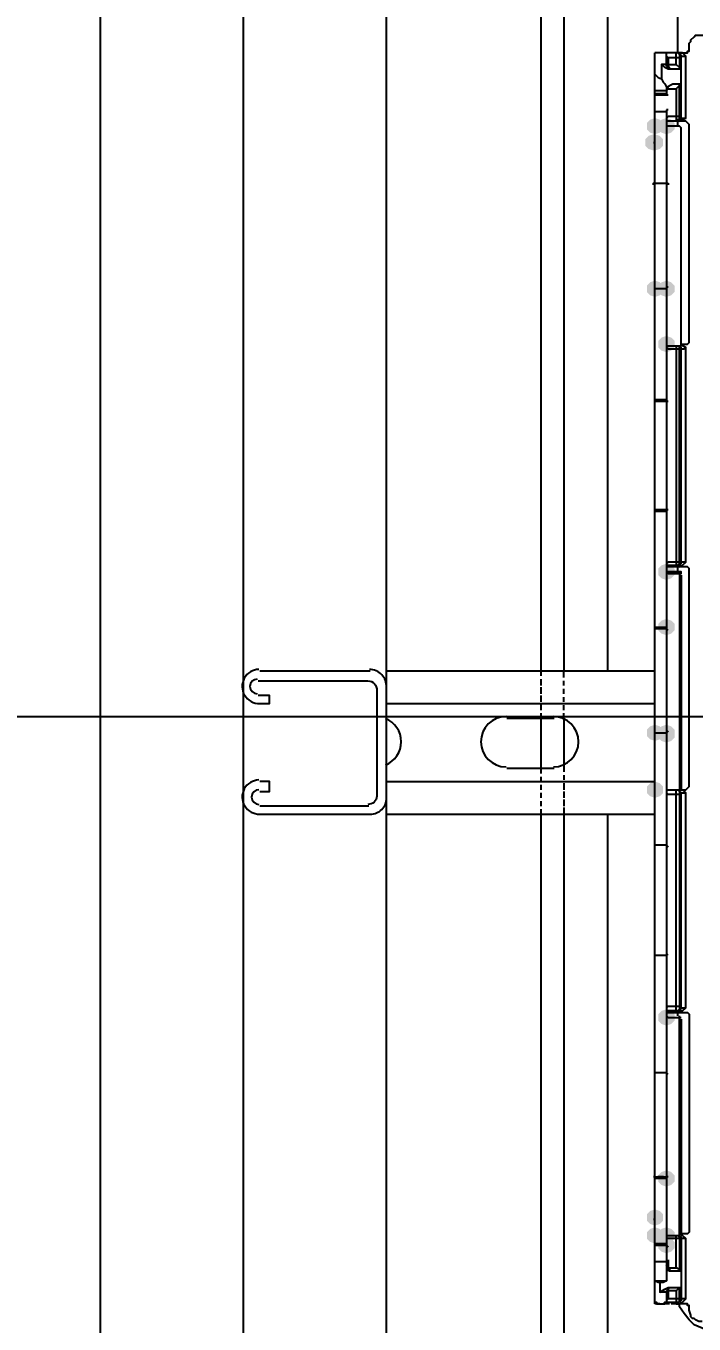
# Model space of a CAD drawing. Header units: feet. Extents: x -18 to 2540, y -48 to 1440.
# Drawn here: x 2075.68 to 2076.775, y 1384.544 to 1386.673 of the extents above; entities that cross this region are included whole.
import ezdxf
from ezdxf.enums import TextEntityAlignment as Align

# ---------------------------------------------------------------- set-up
doc = ezdxf.new("R2018")
doc.units = ezdxf.units.FT
doc.header["$MEASUREMENT"] = 0
for name, color, linetype in [('G-ANNO-TEXT', 1, 'Continuous'), ('PDF8_LP_OBJ-Hidden', 7, 'Continuous'), ('PDF8_LP_OBJ-Misc', 7, 'Continuous')]:
    doc.layers.add(name, color=color, linetype=linetype)
doc.styles.add('NEI-A', font='arial.ttf')

# ---------------------------------------------------------------- blocks, each defined once
blk = doc.blocks.new('DETAIL_TITLE')
at = {"style": 'NEI-A', "flags": 8}
blk.add_attdef('#', text='', height=0.25, dxfattribs=at).set_placement((0.5922, -0.5109), align=Align.MIDDLE_CENTER)
at = {"lineweight": 30, "flags": 104}
blk.add_attdef('DETAIL_TITLE', text='', height=0.25, dxfattribs=at).set_placement((0.9099, -0.52514), align=Align.BOTTOM_LEFT)
at = {"style": 'NEI-A'}
for tag, p in [('SCALE:', (0.93865, -0.73792)), ('1"_=_', (1.5474, -0.73792))]:
    blk.add_attdef(tag, text='', height=0.1094, dxfattribs=at).set_placement(p, align=Align.BOTTOM_LEFT)

msp = doc.modelspace()

# ---------------------------------------------------------------- hatches: boundary and pattern name
at = {"layer": 'PDF8_LP_OBJ-Misc', "transparency": 33554559}
for points in [[(2076.710894, 1386.521791), (2076.702893, 1386.519123), (2076.697558, 1386.513789), (2076.697558, 1386.503121), (2076.702893, 1386.497786), (2076.710894, 1386.495119), (2076.718896, 1386.497786), (2076.72423, 1386.503121), (2076.72423, 1386.513789), (2076.718896, 1386.519123)], [(2076.729564, 1386.521791), (2076.721563, 1386.519123), (2076.716228, 1386.513789), (2076.716228, 1386.503121), (2076.721563, 1386.497786), (2076.729564, 1386.495119), (2076.737566, 1386.497786), (2076.7429, 1386.503121), (2076.7429, 1386.513789), (2076.737566, 1386.519123)], [(2076.708227, 1386.495119), (2076.700225, 1386.492452), (2076.694891, 1386.487118), (2076.694891, 1386.476449), (2076.700225, 1386.471115), (2076.708227, 1386.468447), (2076.716228, 1386.471115), (2076.721563, 1386.476449), (2076.721563, 1386.487118), (2076.716228, 1386.492452)], [(2076.710894, 1386.495119), (2076.702893, 1386.492452), (2076.697558, 1386.487118), (2076.697558, 1386.476449), (2076.702893, 1386.471115), (2076.710894, 1386.468447), (2076.718896, 1386.471115), (2076.72423, 1386.476449), (2076.72423, 1386.487118), (2076.718896, 1386.492452)], [(2076.710894, 1386.255074), (2076.702893, 1386.252407), (2076.697558, 1386.247073), (2076.697558, 1386.236404), (2076.702893, 1386.23107), (2076.710894, 1386.228403), (2076.718896, 1386.23107), (2076.72423, 1386.236404), (2076.72423, 1386.247073), (2076.718896, 1386.252407)], [(2076.729564, 1386.255074), (2076.721563, 1386.252407), (2076.716228, 1386.247073), (2076.716228, 1386.236404), (2076.721563, 1386.23107), (2076.729564, 1386.228403), (2076.737566, 1386.23107), (2076.7429, 1386.236404), (2076.7429, 1386.247073), (2076.737566, 1386.252407)], [(2076.729564, 1386.164391), (2076.721563, 1386.161724), (2076.716228, 1386.156389), (2076.716228, 1386.145721), (2076.721563, 1386.140386), (2076.729564, 1386.137719), (2076.737566, 1386.140386), (2076.7429, 1386.145721), (2076.7429, 1386.156389), (2076.737566, 1386.161724)], [(2076.729564, 1385.790988), (2076.721563, 1385.788321), (2076.716228, 1385.782986), (2076.716228, 1385.772318), (2076.721563, 1385.766984), (2076.729564, 1385.764316), (2076.737566, 1385.766984), (2076.7429, 1385.772318), (2076.7429, 1385.782986), (2076.737566, 1385.788321)], [(2076.729564, 1385.700304), (2076.721563, 1385.697637), (2076.716228, 1385.692303), (2076.716228, 1385.681634), (2076.721563, 1385.6763), (2076.729564, 1385.673633), (2076.737566, 1385.6763), (2076.7429, 1385.681634), (2076.7429, 1385.692303), (2076.737566, 1385.697637)], [(2076.710894, 1385.526939), (2076.702893, 1385.524272), (2076.697558, 1385.518937), (2076.697558, 1385.508269), (2076.702893, 1385.502934), (2076.710894, 1385.500267), (2076.718896, 1385.502934), (2076.72423, 1385.508269), (2076.72423, 1385.518937), (2076.718896, 1385.524272)], [(2076.729564, 1385.526939), (2076.721563, 1385.524272), (2076.716228, 1385.518937), (2076.716228, 1385.508269), (2076.721563, 1385.502934), (2076.729564, 1385.500267), (2076.737566, 1385.502934), (2076.7429, 1385.508269), (2076.7429, 1385.518937), (2076.737566, 1385.524272)], [(2076.729564, 1385.524272), (2076.721563, 1385.521604), (2076.716228, 1385.51627), (2076.716228, 1385.505602), (2076.721563, 1385.500267), (2076.729564, 1385.4976), (2076.737566, 1385.500267), (2076.7429, 1385.505602), (2076.7429, 1385.51627), (2076.737566, 1385.521604)], [(2076.710894, 1385.433588), (2076.702893, 1385.430921), (2076.697558, 1385.425587), (2076.697558, 1385.414918), (2076.702893, 1385.409584), (2076.710894, 1385.406916), (2076.718896, 1385.409584), (2076.72423, 1385.414918), (2076.72423, 1385.425587), (2076.718896, 1385.430921)], [(2076.729564, 1385.060185), (2076.721563, 1385.057518), (2076.716228, 1385.052184), (2076.716228, 1385.041515), (2076.721563, 1385.036181), (2076.729564, 1385.033514), (2076.737566, 1385.036181), (2076.7429, 1385.041515), (2076.7429, 1385.052184), (2076.737566, 1385.057518)], [(2076.729564, 1384.796136), (2076.721563, 1384.793469), (2076.716228, 1384.788135), (2076.716228, 1384.777466), (2076.721563, 1384.772132), (2076.729564, 1384.769465), (2076.737566, 1384.772132), (2076.7429, 1384.777466), (2076.7429, 1384.788135), (2076.737566, 1384.793469)], [(2076.710894, 1384.732124), (2076.702893, 1384.729457), (2076.697558, 1384.724123), (2076.697558, 1384.713454), (2076.702893, 1384.70812), (2076.710894, 1384.705453), (2076.718896, 1384.70812), (2076.72423, 1384.713454), (2076.72423, 1384.724123), (2076.718896, 1384.729457)], [(2076.710894, 1384.702785), (2076.702893, 1384.700118), (2076.697558, 1384.694784), (2076.697558, 1384.684115), (2076.702893, 1384.678781), (2076.710894, 1384.676114), (2076.718896, 1384.678781), (2076.72423, 1384.684115), (2076.72423, 1384.694784), (2076.718896, 1384.700118)], [(2076.729564, 1384.702785), (2076.721563, 1384.700118), (2076.716228, 1384.694784), (2076.716228, 1384.684115), (2076.721563, 1384.678781), (2076.729564, 1384.676114), (2076.737566, 1384.678781), (2076.7429, 1384.684115), (2076.7429, 1384.694784), (2076.737566, 1384.700118)], [(2076.729564, 1384.686782), (2076.721563, 1384.684115), (2076.716228, 1384.678781), (2076.716228, 1384.668112), (2076.721563, 1384.662778), (2076.729564, 1384.660111), (2076.737566, 1384.662778), (2076.7429, 1384.668112), (2076.7429, 1384.678781), (2076.737566, 1384.684115)]]:
    msp.add_hatch(color=256, dxfattribs=at).paths.add_polyline_path(points)

# ---------------------------------------------------------------- linework, layer by layer
at = {"layer": 'PDF8_LP_OBJ-Hidden', "lineweight": 25}
for points in [[(2076.748234, 1386.628477), (2076.764237, 1386.628477), (2076.764237, 1386.631144), (2076.766905, 1386.631144), (2076.766905, 1386.64448), (2076.769572, 1386.647147), (2076.769572, 1386.649814), (2076.774906, 1386.655149), (2076.777573, 1386.657816), (2076.793576, 1386.657816)], [(2076.524193, 1385.606954), (2076.524193, 1385.614955)], [(2076.524193, 1385.590951), (2076.524193, 1385.601619)], [(2076.561533, 1385.604287), (2076.561533, 1385.614955)], [(2076.524193, 1385.577615), (2076.524193, 1385.588284)], [(2076.561533, 1385.590951), (2076.561533, 1385.598952)], [(2076.561533, 1385.577615), (2076.561533, 1385.585616)], [(2076.524193, 1385.564279), (2076.524193, 1385.574948)], [(2076.524193, 1385.550943), (2076.524193, 1385.561612)], [(2076.561533, 1385.564279), (2076.561533, 1385.572281)], [(2076.561533, 1385.550943), (2076.561533, 1385.558945)], [(2076.524193, 1385.537607), (2076.524193, 1385.545609)], [(2076.561533, 1385.53494), (2076.561533, 1385.545609)], [(2076.524193, 1385.446924), (2076.524193, 1385.454925)], [(2076.561533, 1385.46026), (2076.561533, 1385.449591)], [(2076.524193, 1385.433588), (2076.524193, 1385.44159)], [(2076.561533, 1385.444257), (2076.561533, 1385.436255)], [(2076.561533, 1385.430921), (2076.561533, 1385.420252)], [(2076.524193, 1385.420252), (2076.524193, 1385.428254)], [(2076.524193, 1385.406916), (2076.524193, 1385.414918)], [(2076.561533, 1385.417585), (2076.561533, 1385.406916)], [(2076.524193, 1385.393581), (2076.524193, 1385.401582)], [(2076.524193, 1385.380245), (2076.524193, 1385.388246)], [(2076.561533, 1385.404249), (2076.561533, 1385.393581)], [(2076.561533, 1385.390914), (2076.561533, 1385.380245)], [(2076.718896, 1384.577429), (2076.710894, 1384.577429)], [(2076.734899, 1384.577429), (2076.72423, 1384.577429)], [(2076.748234, 1384.577429), (2076.737566, 1384.577429)], [(2076.788242, 1384.54809), (2076.782908, 1384.54809), (2076.777573, 1384.550757), (2076.774906, 1384.553424), (2076.772239, 1384.553424), (2076.769572, 1384.556091), (2076.769572, 1384.558759), (2076.766905, 1384.56676), (2076.766905, 1384.574762), (2076.764237, 1384.574762), (2076.764237, 1384.577429), (2076.750902, 1384.577429)]]:
    msp.add_lwpolyline(points, dxfattribs=at)
at = {"layer": 'PDF8_LP_OBJ-Misc', "lineweight": 25}
for p, q in [((2076.710894, 1384.577429), (2076.710894, 1386.628477)), ((2076.756236, 1386.628477), (2076.710894, 1386.628477)), ((2076.750902, 1386.62581), (2076.750902, 1386.601806)), ((2076.732231, 1386.559131), (2076.710894, 1386.559131)), ((2076.745567, 1386.148388), (2076.745567, 1385.785654)), ((2076.756236, 1385.057518), (2076.729564, 1385.057518)), ((2076.750902, 1384.686782), (2076.750902, 1384.630772)), ((2076.750902, 1384.580096), (2076.750902, 1384.6041)), ((2076.745567, 1384.598766), (2076.745567, 1384.577429))]:
    msp.add_line(p, q, dxfattribs=at)
for points in [[(2076.036102, 1380.787323), (2076.036102, 1389.597779), (2075.801392, 1389.597779), (2075.801392, 1380.787323)], [(2076.561533, 1382.483706), (2076.561533, 1377.504112), (2076.270812, 1377.504112), (2076.270812, 1388.511494)], [(2076.524193, 1385.614955), (2076.524193, 1388.330127)], [(2076.561533, 1388.330127), (2076.561533, 1385.614955)], [(2076.633546, 1385.614955), (2076.633546, 1388.220774)], [(2076.748234, 1386.628477), (2076.748234, 1386.740498)], [(2078.639253, 1386.740498), (2078.639253, 1384.598766), (2078.633919, 1384.572094), (2078.617916, 1384.550757), (2078.609914, 1384.542756), (2078.596578, 1384.537421), (2078.58591, 1384.532087), (2076.79891, 1384.532087), (2076.788242, 1384.537421), (2076.774906, 1384.542756), (2076.766905, 1384.550757), (2076.758903, 1384.561426), (2076.750902, 1384.572094), (2076.750902, 1384.577429)], [(2076.734899, 1386.601806), (2076.734899, 1386.604473), (2076.732231, 1386.604473), (2076.729564, 1386.60714), (2076.729564, 1386.628477)], [(2076.732231, 1386.620476), (2076.729564, 1386.623143)], [(2076.732231, 1386.609807), (2076.745567, 1386.609807), (2076.745567, 1386.628477)], [(2076.748234, 1386.628477), (2076.750902, 1386.62581)], [(2076.750902, 1386.628477), (2076.753569, 1386.623143), (2076.750902, 1386.620476)], [(2076.750902, 1386.516456), (2076.756236, 1386.519123), (2076.76157, 1386.521791), (2076.76157, 1386.623143)], [(2076.753569, 1386.519123), (2076.753569, 1386.623143), (2076.76157, 1386.623143), (2076.756236, 1386.628477)], [(2076.729564, 1386.609807), (2076.721563, 1386.609807), (2076.721563, 1386.585803)], [(2076.753569, 1386.601806), (2076.732231, 1386.601806), (2076.726897, 1386.604473), (2076.721563, 1386.609807)], [(2076.732231, 1386.60714), (2076.729564, 1386.609807)], [(2076.732231, 1386.620476), (2076.732231, 1386.604473), (2076.734899, 1386.601806)], [(2076.750902, 1386.620476), (2076.732231, 1386.620476)], [(2076.750902, 1386.604473), (2076.745567, 1386.609807)], [(2076.710894, 1386.593804), (2076.713561, 1386.591137), (2076.716228, 1386.58847), (2076.721563, 1386.585803), (2076.72423, 1386.580468), (2076.726897, 1386.577801), (2076.729564, 1386.572467), (2076.729564, 1386.559131)], [(2076.710894, 1386.567132), (2076.729564, 1386.567132)], [(2076.710894, 1386.561798), (2076.729564, 1386.561798)], [(2076.729564, 1386.572467), (2076.740233, 1386.577801), (2076.753569, 1386.577801)], [(2076.729564, 1386.567132), (2076.732231, 1386.5698), (2076.745567, 1386.5698), (2076.750902, 1386.575134)], [(2076.732231, 1386.572467), (2076.729564, 1386.5698)], [(2076.745567, 1386.5698), (2076.745567, 1386.516456), (2076.748234, 1386.519123), (2076.753569, 1386.519123)], [(2076.750902, 1386.516456), (2076.750902, 1386.577801)], [(2076.729564, 1386.535126), (2076.729564, 1384.614769), (2076.72423, 1384.612102), (2076.716228, 1384.612102), (2076.710894, 1384.614769), (2076.729564, 1384.614769)], [(2076.710894, 1386.532459), (2076.729564, 1386.532459)], [(2076.732231, 1386.535126), (2076.729564, 1386.535126)], [(2076.750902, 1386.524458), (2076.732231, 1386.524458), (2076.729564, 1386.521791)], [(2076.750902, 1385.785654), (2076.756236, 1385.788321), (2076.76157, 1385.793655), (2076.76157, 1386.145721), (2076.756236, 1386.148388), (2076.753569, 1386.151055), (2076.764237, 1386.151055), (2076.766905, 1386.153722), (2076.766905, 1386.511122), (2076.764237, 1386.513789), (2076.76157, 1386.516456), (2076.729564, 1386.516456)], [(2076.748234, 1386.508455), (2076.748234, 1386.516456)], [(2076.750902, 1386.524458), (2076.753569, 1386.521791), (2076.76157, 1386.521791)], [(2076.729564, 1386.148388), (2076.753569, 1386.148388), (2076.753569, 1386.505788), (2076.750902, 1386.508455), (2076.729564, 1386.508455)], [(2076.708227, 1386.481783), (2076.710894, 1386.481783)], [(2076.708227, 1386.412437), (2076.708227, 1386.415104), (2076.732231, 1386.415104)], [(2076.732231, 1386.415104), (2076.732231, 1386.412437)], [(2076.729564, 1386.241739), (2076.710894, 1386.241739)], [(2076.732231, 1386.244406), (2076.729564, 1386.244406)], [(2076.729564, 1386.145721), (2076.732231, 1386.143053), (2076.758903, 1386.143053)], [(2076.748234, 1385.785654), (2076.750902, 1385.788321), (2076.753569, 1385.790988), (2076.753569, 1386.145721), (2076.750902, 1386.148388)], [(2076.748234, 1385.788321), (2076.750902, 1385.790988), (2076.750902, 1386.148388)], [(2076.758903, 1386.143053), (2076.76157, 1386.145721)], [(2076.710894, 1386.060371), (2076.729564, 1386.060371)], [(2076.710894, 1386.057704), (2076.732231, 1386.057704)], [(2076.732231, 1385.879004), (2076.710894, 1385.879004)], [(2076.729564, 1385.876337), (2076.710894, 1385.876337)], [(2076.76157, 1385.793655), (2076.732231, 1385.793655), (2076.729564, 1385.790988)], [(2076.729564, 1385.788321), (2076.748234, 1385.788321)], [(2076.76157, 1385.420252), (2076.766905, 1385.425587), (2076.766905, 1385.782986), (2076.764237, 1385.785654), (2076.729564, 1385.785654)], [(2076.729564, 1385.777652), (2076.732231, 1385.774985), (2076.753569, 1385.774985), (2076.753569, 1385.777652), (2076.729564, 1385.777652)], [(2076.748234, 1385.777652), (2076.748234, 1385.785654)], [(2076.750902, 1385.777652), (2076.750902, 1385.060185), (2076.748234, 1385.057518)], [(2076.753569, 1385.772318), (2076.753569, 1385.420252)], [(2076.710894, 1385.686969), (2076.729564, 1385.686969)], [(2076.732231, 1385.681634), (2076.729564, 1385.684301), (2076.710894, 1385.684301)], [(2076.244141, 1385.614955), (2076.062773, 1385.614955)], [(2076.710894, 1385.614955), (2076.270812, 1385.614955)], [(2076.270812, 1385.561612), (2076.710894, 1385.561612)], [(2076.468182, 1385.537607), (2076.54553, 1385.537607)], [(2076.524193, 1385.454925), (2076.524193, 1385.537607)], [(2076.561533, 1385.53494), (2076.561533, 1385.46026)], [(2076.732231, 1385.51627), (2076.729564, 1385.513603)], [(2076.710894, 1385.513603), (2076.729564, 1385.513603)], [(2076.54553, 1385.454925), (2076.468182, 1385.454925)], [(2076.062773, 1385.417585), (2076.078776, 1385.417585), (2076.078776, 1385.433588), (2076.062773, 1385.433588)], [(2076.270812, 1385.433588), (2076.710894, 1385.433588)], [(2076.729564, 1385.420252), (2076.76157, 1385.420252)], [(2076.750902, 1385.412251), (2076.732231, 1385.412251), (2076.729564, 1385.414918)], [(2076.745567, 1385.057518), (2076.745567, 1385.420252)], [(2076.748234, 1385.420252), (2076.750902, 1385.417585)], [(2076.750902, 1385.417585), (2076.753569, 1385.414918), (2076.750902, 1385.412251)], [(2076.750902, 1385.057518), (2076.753569, 1385.062852), (2076.753569, 1385.414918), (2076.76157, 1385.414918)], [(2076.756236, 1385.057518), (2076.76157, 1385.062852), (2076.76157, 1385.414918), (2076.756236, 1385.420252)], [(2076.241473, 1385.393581), (2076.062773, 1385.393581)], [(2076.270812, 1385.380245), (2076.710894, 1385.380245)], [(2076.524193, 1382.718416), (2076.524193, 1385.380245)], [(2076.561533, 1385.380245), (2076.561533, 1382.699746)], [(2076.633546, 1382.718416), (2076.633546, 1385.380245)], [(2076.729564, 1385.329569), (2076.710894, 1385.329569)], [(2076.729564, 1385.329569), (2076.732231, 1385.326902)], [(2076.729564, 1385.148202), (2076.710894, 1385.148202)], [(2076.729564, 1385.148202), (2076.732231, 1385.150869)], [(2076.729564, 1385.062852), (2076.732231, 1385.06552), (2076.750902, 1385.06552)], [(2076.729564, 1385.054851), (2076.764237, 1385.054851), (2076.766905, 1385.052184), (2076.766905, 1384.694784), (2076.764237, 1384.692117), (2076.753569, 1384.692117)], [(2076.729564, 1385.049517), (2076.732231, 1385.046849), (2076.753569, 1385.046849)], [(2076.729564, 1384.68945), (2076.750902, 1384.68945), (2076.750902, 1385.049517)], [(2076.748234, 1385.054851), (2076.745567, 1385.057518)], [(2076.748234, 1385.049517), (2076.748234, 1385.054851), (2076.750902, 1385.057518)], [(2076.750902, 1385.06552), (2076.753569, 1385.062852), (2076.76157, 1385.062852)], [(2076.753569, 1385.044182), (2076.753569, 1384.692117), (2076.750902, 1384.68945), (2076.753569, 1384.686782), (2076.753569, 1384.582763), (2076.750902, 1384.580096)], [(2076.729564, 1384.956166), (2076.710894, 1384.956166)], [(2076.732231, 1384.953499), (2076.729564, 1384.956166)], [(2076.710894, 1384.785467), (2076.708227, 1384.785467)], [(2076.729564, 1384.7828), (2076.710894, 1384.7828)], [(2076.732231, 1384.785467), (2076.729564, 1384.785467)], [(2076.708227, 1384.716121), (2076.710894, 1384.716121)], [(2076.76157, 1384.684115), (2076.732231, 1384.684115), (2076.729564, 1384.686782)], [(2076.732231, 1384.636106), (2076.745567, 1384.636106), (2076.745567, 1384.68945)], [(2076.745567, 1384.577429), (2076.750902, 1384.577429), (2076.756236, 1384.580096), (2076.76157, 1384.58543), (2076.76157, 1384.684115), (2076.756236, 1384.68945), (2076.753569, 1384.68945)], [(2076.748234, 1384.68945), (2076.750902, 1384.686782)], [(2076.710894, 1384.673447), (2076.729564, 1384.673447), (2076.732231, 1384.670779)], [(2076.710894, 1384.646775), (2076.729564, 1384.646775), (2076.732231, 1384.649442)], [(2076.732231, 1384.649442), (2076.732231, 1384.633439), (2076.734899, 1384.633439), (2076.737566, 1384.630772)], [(2076.734899, 1384.633439), (2076.732231, 1384.636106), (2076.729564, 1384.641441)], [(2076.729564, 1384.638774), (2076.732231, 1384.636106)], [(2076.753569, 1384.630772), (2076.734899, 1384.630772), (2076.729564, 1384.633439)], [(2076.750902, 1384.633439), (2076.745567, 1384.636106)], [(2076.718896, 1384.612102), (2076.718896, 1384.596099), (2076.726897, 1384.601433), (2076.732231, 1384.6041), (2076.753569, 1384.6041)], [(2076.732231, 1384.601433), (2076.729564, 1384.598766)], [(2076.750902, 1384.6041), (2076.745567, 1384.598766), (2076.732231, 1384.598766)], [(2076.734899, 1384.6041), (2076.732231, 1384.601433)], [(2076.732231, 1384.601433), (2076.732231, 1384.58543)], [(2076.710894, 1384.580096), (2076.713561, 1384.580096), (2076.713561, 1384.577429), (2076.726897, 1384.577429), (2076.726897, 1384.580096), (2076.750902, 1384.580096)], [(2076.729564, 1384.596099), (2076.718896, 1384.596099)], [(2076.729564, 1384.598766), (2076.729564, 1384.580096)], [(2076.76157, 1384.58543), (2076.732231, 1384.58543), (2076.729564, 1384.582763)], [(2076.748234, 1384.580096), (2076.748234, 1384.577429)]]:
    msp.add_lwpolyline(points, dxfattribs=at)
for points in [[(2076.06144, 1385.617622, 1.00000002), (2076.062773, 1385.561612), (2076.078776, 1385.561612), (2076.078776, 1385.574948), (2076.060106, 1385.574948)], [(2076.270812, 1385.588284, 0.41421357), (2076.242807, 1385.617622)], [(2076.060106, 1385.598952), (2076.24014, 1385.598952, -0.41421409), (2076.254809, 1385.582949), (2076.254809, 1385.409584, -0.41421409), (2076.24014, 1385.396248)], [(2076.06144, 1385.436255, 1.00000002), (2076.062773, 1385.380245), (2076.244141, 1385.380245, 0.41421357), (2076.270812, 1385.406916)]]:
    msp.add_lwpolyline(points, format="xyb", dxfattribs=at)
for centre, radius, start, end in [((2076.058773, 1385.589617), 0.012002, 90.000022, 269.999978), ((2076.253476, 1385.498934), 0.041341, 292.044058, 67.955942), ((2076.466849, 1385.498934), 0.041341, 90.208761, 269.791239), ((2076.544196, 1385.498934), 0.041341, 270.208761, 89.791239), ((2076.06144, 1385.40825), 0.012002, 90.000022, 269.999978), ((2076.720229, 1384.712121), 0.073346, 82.61163, 97.38837), ((2076.720229, 1384.74946), 0.073346, 262.61163, 277.38837)]:
    msp.add_arc(centre, radius, start, end, dxfattribs=at)

# ---------------------------------------------------------------- block references
at = {"layer": 'G-ANNO-TEXT'}
ref = msp.add_blockref('DETAIL_TITLE', (2007.117623, 1398.740013), dxfattribs=dict(at, xscale=2.26283738676726, yscale=2.26283738676726, zscale=2.26283738676726))
lines = msp.add_mtext('{\\LSCADA RACK DETAIL (PLAN VIEW)}', dxfattribs={"layer": '0', "insert": (2009.176571, 1398.230562), "char_height": 10.57518883, "attachment_point": 1})
ref.add_attrib('DETAIL_TITLE', '', (2009.176571, 1398.230562)).embed_mtext(lines)

doc.saveas('drawing.dxf')
